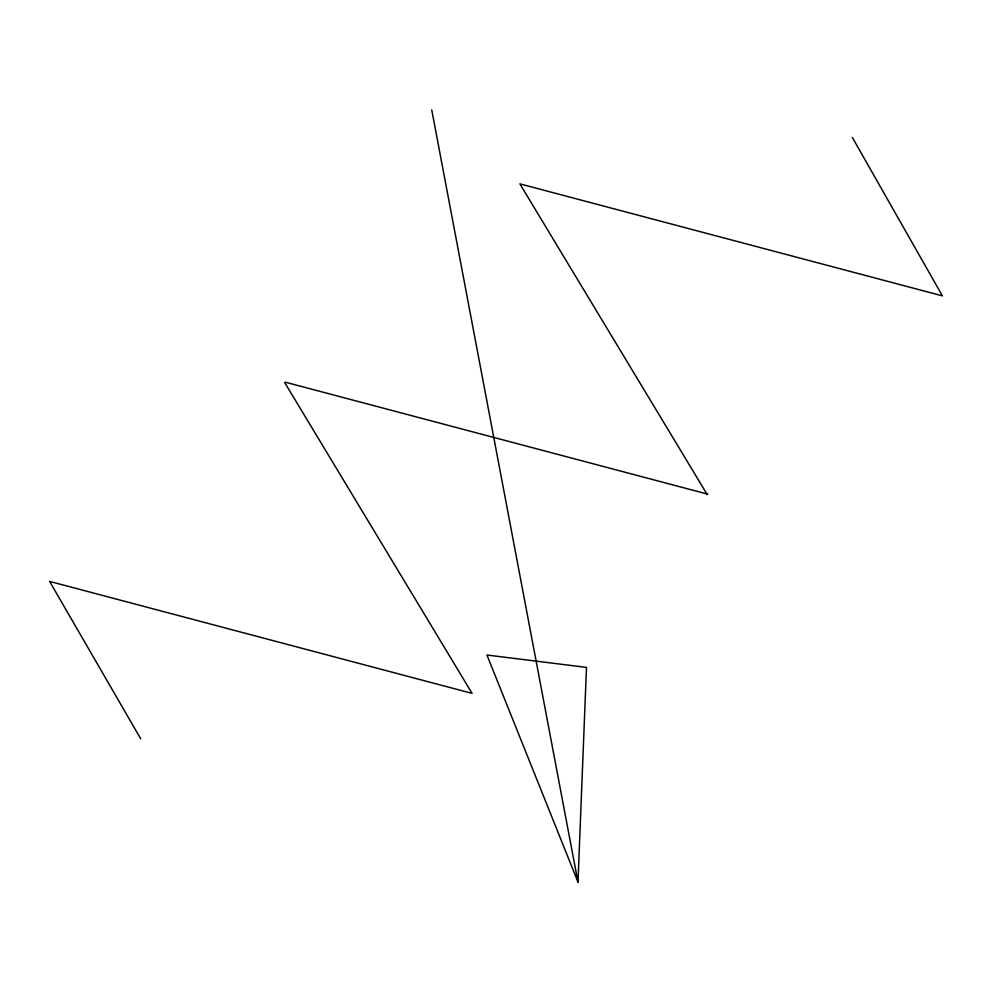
<?xml version="1.0" encoding="UTF-8"?>
<svg xmlns="http://www.w3.org/2000/svg" width="992" height="992" viewBox="0 0 992 992"><rect width="100%" height="100%" fill="white"/><g stroke="black" fill="none" stroke-linecap="round" stroke-linejoin="round"><path stroke-width="1.49" d="M577.989 882.111L586.483 667.393L486.936 655.018L577.989 882.111L431.731 109.889M285.287 382.18L707.792 494.165M707.259 494.624L519.895 183.867L942.4 295.864L852.326 137.442M284.741 382.639L472.105 693.396L49.6 581.399L140.765 738.904"/></g></svg>
